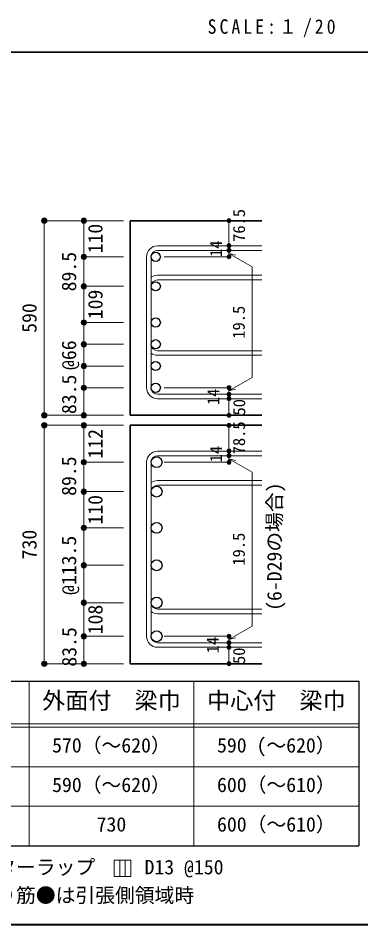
# Model space of a CAD drawing. Units: millimetres at full size, sheet at 1:20; some dimension numbers follow another scale. Extents: x -3982 to 3969, y -2797 to 2801.
# Drawn here: x 1374 to 2413, y -2797 to -45 of the extents above; entities that cross this region are included whole.
import ezdxf
from ezdxf.enums import TextEntityAlignment as Align

# ---------------------------------------------------------------- set-up
doc = ezdxf.new("R2010")
doc.units = ezdxf.units.MM
doc.header["$LTSCALE"] = 20
doc.header["$PDMODE"] = 32
doc.header["$PDSIZE"] = 12
for name, color, linetype, lineweight in [('6-1_躯体線', 2, 'Continuous', 35), ('6-5_梁主筋', 7, 'Continuous', 18), ('6-6_S.T.P.', 7, 'Continuous', 18), ('6-7_文字', 7, 'Continuous', 18), ('6-D_寸法', 4, 'Continuous', 9), ('6-E_枠', 7, 'Continuous', 18), ('F-0_枠', 6, 'Continuous', 40)]:
    doc.layers.add(name, color=color, linetype=linetype, lineweight=lineweight)
doc.styles.add('ＭＳ ゴシック', font='')
doc.styles.get('ＭＳ ゴシック').set_extended_font_data('MS Gothic')

msp = doc.modelspace()

# ---------------------------------------------------------------- linework, layer by layer
at = {"layer": '6-1_躯体線'}
for p, q in [((1712.96, -659.67), (2112.96, -659.67)), ((1712.96, -659.67), (1712.96, -1250.17)), ((1712.96, -1250.17), (2112.96, -1250.17)), ((1712.96, -1280.44), (2112.96, -1280.44)), ((1712.96, -1280.44), (1712.96, -2004.44)), ((1712.96, -2004.44), (2112.96, -2004.44))]:
    msp.add_line(p, q, dxfattribs=at)
at = {"layer": '6-5_梁主筋', "color": 3, "lineweight": 25}
for centre, radius in [((1790.96, -769.28), 14), ((1790.96, -858.67), 14), ((1790.96, -968.67), 14), ((1790.96, -1034.67), 14), ((1790.96, -1100.67), 14), ((1790.96, -1166.67), 14), ((1793.46, -1392.55), 16.5), ((1793.46, -1481.94), 16.5), ((1793.46, -1591.94), 16.5), ((1793.46, -1705.44), 16.5), ((1793.46, -1818.94), 16.5), ((1793.46, -1920.94), 16.5)]:
    msp.add_circle(centre, radius, dxfattribs=at)
at = {"layer": '6-6_S.T.P.'}
for p, q in [((1796.46, -735.78), (2112.96, -735.78)), ((1762.96, -769.28), (1762.96, -1166.67)), ((1776.96, -769.28), (1776.96, -1166.67)), ((1796.46, -749.78), (2112.96, -749.78)), ((1796.46, -825.17), (2112.96, -825.17)), ((1796.46, -839.17), (2112.96, -839.17)), ((1796.46, -1054.17), (2112.96, -1054.17)), ((1796.46, -1068.17), (2112.96, -1068.17)), ((1796.46, -1186.17), (2112.96, -1186.17)), ((1796.46, -1200.17), (2112.96, -1200.17)), ((1796.46, -1359.05), (2112.96, -1359.05)), ((1796.46, -1373.05), (2112.96, -1373.05)), ((1762.96, -1392.55), (1762.96, -1920.94)), ((1776.96, -1392.55), (1776.96, -1920.94)), ((1796.46, -1448.44), (2112.96, -1448.44)), ((1796.46, -1462.44), (2112.96, -1462.44)), ((1796.46, -1838.44), (2112.96, -1838.44)), ((1796.46, -1852.44), (2112.96, -1852.44)), ((1796.46, -1940.44), (2112.96, -1940.44)), ((1796.46, -1954.44), (2112.96, -1954.44))]:
    msp.add_line(p, q, dxfattribs=at)
for centre, radius, start, end in [((1796.46, -769.28), 33.5, 90, 180), ((1796.46, -769.28), 19.5, 90, 180), ((1796.46, -858.67), 33.5, 90, 125.59765), ((1796.46, -858.67), 19.5, 90, 180), ((1796.46, -1034.67), 19.5, 180, 270), ((1796.46, -1034.67), 33.5, 234.40235, 270), ((1796.46, -1166.67), 33.5, 180, 270), ((1796.46, -1166.67), 19.5, 180, 270), ((1796.46, -1392.55), 33.5, 90, 180), ((1796.46, -1392.55), 19.5, 90, 180), ((1796.46, -1481.94), 33.5, 90, 125.59765), ((1796.46, -1481.94), 19.5, 90, 180), ((1796.46, -1818.94), 19.5, 180, 270), ((1796.46, -1818.94), 33.5, 234.40235, 270), ((1796.46, -1920.94), 33.5, 180, 270), ((1796.46, -1920.94), 19.5, 180, 270)]:
    msp.add_arc(centre, radius, start, end, dxfattribs=at)
at = {"layer": '6-7_文字'}
for p, q in [((1682.1, -2600.14), (1682.1, -2650.14)), ((1698.77, -2600.14), (1698.77, -2650.14))]:
    msp.add_line(p, q, dxfattribs=at)
msp.add_lwpolyline([(1665.43, -2650.14), (1715.43, -2650.14), (1715.43, -2600.14), (1665.43, -2600.14)], close=True, dxfattribs=at)
at = {"layer": '6-D_寸法'}
for p, q in [((1452.96, -659.67), (1452.96, -1250.17)), ((1572.96, -659.67), (1572.96, -769.28)), ((2012.96, -735.21), (2012.96, -659.67)), ((2012.96, -749.78), (2012.96, -735.78)), ((1572.96, -769.28), (1692.96, -769.28)), ((1572.96, -769.28), (1572.96, -858.67)), ((2012.96, -769.28), (1816.87, -769.28)), ((2012.96, -758.96), (2083.02, -799.41)), ((2012.96, -758.96), (2032.28, -764.13)), ((2083.02, -799.41), (2083.02, -1135.97)), ((1572.96, -858.67), (1692.96, -858.67)), ((1572.96, -858.67), (1572.96, -968.67)), ((1572.96, -968.67), (1692.96, -968.67)), ((1572.96, -968.67), (1572.96, -1034.67)), ((1572.96, -1034.67), (1692.96, -1034.67)), ((1572.96, -1034.67), (1572.96, -1100.67)), ((1572.96, -1100.67), (1692.96, -1100.67)), ((1572.96, -1100.67), (1572.96, -1166.67)), ((2012.96, -1176.42), (2083.02, -1135.97)), ((1572.96, -1166.67), (1692.96, -1166.67)), ((1572.96, -1250.17), (1572.96, -1166.67)), ((2012.96, -1166.67), (1816.87, -1166.67)), ((2012.96, -1186.17), (2012.96, -1166.67)), ((2012.96, -1176.42), (2032.28, -1171.25)), ((2012.96, -1200.17), (2012.96, -1186.17)), ((2012.96, -1250.17), (2012.96, -1200.17)), ((1452.96, -1250.17), (1562.82, -1250.17)), ((1452.96, -1250.17), (1572.96, -1250.17)), ((1572.96, -1250.17), (1692.96, -1250.17)), ((1452.96, -1280.44), (1452.96, -2004.44)), ((1572.96, -1280.44), (1572.96, -1392.55)), ((2012.96, -1358.47), (2012.96, -1280.44)), ((2012.96, -1373.05), (2012.96, -1359.05)), ((1572.96, -1392.55), (1692.96, -1392.55)), ((1572.96, -1392.55), (1572.96, -1481.94)), ((2012.96, -1392.55), (1816.87, -1392.55)), ((2012.96, -1382.22), (2083.02, -1422.67)), ((2012.96, -1382.22), (2032.28, -1387.4)), ((2083.02, -1422.67), (2083.02, -1890.24)), ((1572.96, -1481.94), (1692.96, -1481.94)), ((1572.96, -1481.94), (1572.96, -1591.94)), ((1572.96, -1591.94), (1692.96, -1591.94)), ((1572.96, -1591.94), (1572.96, -1705.44)), ((1572.96, -1705.44), (1692.96, -1705.44)), ((1572.96, -1705.44), (1572.96, -1818.94)), ((1572.96, -1818.94), (1692.96, -1818.94)), ((1572.96, -1818.94), (1572.96, -1920.94)), ((2012.96, -1930.69), (2083.02, -1890.24)), ((1572.96, -1920.94), (1692.96, -1920.94)), ((1572.96, -2004.44), (1572.96, -1920.94)), ((2012.96, -1920.94), (1816.87, -1920.94)), ((2012.96, -1940.44), (2012.96, -1920.94)), ((2012.96, -1930.69), (2032.28, -1925.51)), ((2012.96, -1954.44), (2012.96, -1940.44)), ((2012.96, -2004.44), (2012.96, -1954.44)), ((1452.96, -2004.44), (1562.82, -2004.44)), ((1452.96, -2004.44), (1572.96, -2004.44)), ((1572.96, -2004.44), (1692.96, -2004.44))]:
    msp.add_line(p, q, dxfattribs=at)
for points in [[(1452.96, -659.67), (1572.96, -659.67), (1692.96, -659.67)], [(2012.96, -749.21), (2012.96, -769.28), (2012.96, -749.21)], [(1452.96, -1280.44), (1572.96, -1280.44), (1692.96, -1280.44)], [(2012.96, -1372.47), (2012.96, -1392.55), (2012.96, -1372.47)]]:
    msp.add_lwpolyline(points, dxfattribs=at)
for centre, radius in [((1452.96, -659.67), 8), ((1452.96, -659.67), 7.2), ((1452.96, -659.67), 6.4), ((1452.96, -659.67), 5.6), ((1452.96, -659.67), 4.8), ((1452.96, -659.67), 4), ((1452.96, -659.67), 3.2), ((1452.96, -659.67), 2.4), ((1452.96, -659.67), 1.6), ((1452.96, -659.67), 0.8), ((1572.96, -659.67), 8), ((1572.96, -659.67), 7.2), ((1572.96, -659.67), 6.4), ((1572.96, -659.67), 5.6), ((1572.96, -659.67), 4.8), ((1572.96, -659.67), 4), ((1572.96, -659.67), 3.2), ((1572.96, -659.67), 2.4), ((1572.96, -659.67), 1.6), ((1572.96, -659.67), 0.8), ((2012.96, -659.67), 4), ((2012.96, -659.67), 3.6), ((2012.96, -659.67), 3.2), ((2012.96, -659.67), 2.8), ((2012.96, -659.67), 2.4), ((2012.96, -659.67), 2), ((2012.96, -659.67), 1.6), ((2012.96, -659.67), 1.2), ((2012.96, -659.67), 0.8), ((2012.96, -659.67), 0.4), ((2012.96, -735.78), 4), ((2012.96, -735.78), 3.6), ((2012.96, -735.78), 3.2), ((2012.96, -735.78), 2.8), ((2012.96, -735.78), 2.4), ((2012.96, -735.78), 2), ((2012.96, -735.78), 1.6), ((2012.96, -735.78), 1.2), ((2012.96, -735.78), 0.8), ((2012.96, -735.78), 0.4), ((1572.96, -769.28), 8), ((1572.96, -769.28), 7.2), ((1572.96, -769.28), 6.4), ((1572.96, -769.28), 5.6), ((1572.96, -769.28), 4.8), ((1572.96, -769.28), 4), ((1572.96, -769.28), 3.2), ((1572.96, -769.28), 2.4), ((1572.96, -769.28), 1.6), ((1572.96, -769.28), 0.8), ((2012.96, -749.78), 4), ((2012.96, -769.28), 4), ((2012.96, -749.78), 3.6), ((2012.96, -769.28), 3.6), ((2012.96, -749.78), 3.2), ((2012.96, -769.28), 3.2), ((2012.96, -749.78), 2.8), ((2012.96, -769.28), 2.8), ((2012.96, -749.78), 2.4), ((2012.96, -769.28), 2.4), ((2012.96, -749.78), 2), ((2012.96, -769.28), 2), ((2012.96, -749.78), 1.6), ((2012.96, -769.28), 1.6), ((2012.96, -749.78), 1.2), ((2012.96, -769.28), 1.2), ((2012.96, -749.78), 0.8), ((2012.96, -769.28), 0.8), ((2012.96, -749.78), 0.4), ((2012.96, -769.28), 0.4), ((1572.96, -858.67), 8), ((1572.96, -858.67), 7.2), ((1572.96, -858.67), 6.4), ((1572.96, -858.67), 5.6), ((1572.96, -858.67), 4.8), ((1572.96, -858.67), 4), ((1572.96, -858.67), 3.2), ((1572.96, -858.67), 2.4), ((1572.96, -858.67), 1.6), ((1572.96, -858.67), 0.8), ((1572.96, -968.67), 8), ((1572.96, -968.67), 7.2), ((1572.96, -968.67), 6.4), ((1572.96, -968.67), 5.6), ((1572.96, -968.67), 4.8), ((1572.96, -968.67), 4), ((1572.96, -968.67), 3.2), ((1572.96, -968.67), 2.4), ((1572.96, -968.67), 1.6), ((1572.96, -968.67), 0.8), ((1572.96, -1034.67), 8), ((1572.96, -1034.67), 7.2), ((1572.96, -1034.67), 6.4), ((1572.96, -1034.67), 5.6), ((1572.96, -1034.67), 4.8), ((1572.96, -1034.67), 4), ((1572.96, -1034.67), 3.2), ((1572.96, -1034.67), 2.4), ((1572.96, -1034.67), 1.6), ((1572.96, -1034.67), 0.8), ((1572.96, -1100.67), 8), ((1572.96, -1100.67), 7.2), ((1572.96, -1100.67), 6.4), ((1572.96, -1100.67), 5.6), ((1572.96, -1100.67), 4.8), ((1572.96, -1100.67), 4), ((1572.96, -1100.67), 3.2), ((1572.96, -1100.67), 2.4), ((1572.96, -1100.67), 1.6), ((1572.96, -1100.67), 0.8), ((1572.96, -1166.67), 8), ((1572.96, -1166.67), 7.2), ((1572.96, -1166.67), 6.4), ((1572.96, -1166.67), 5.6), ((1572.96, -1166.67), 4.8), ((1572.96, -1166.67), 4), ((1572.96, -1166.67), 3.2), ((1572.96, -1166.67), 2.4), ((1572.96, -1166.67), 1.6), ((1572.96, -1166.67), 0.8), ((2012.96, -1166.67), 4), ((2012.96, -1186.17), 4), ((2012.96, -1166.67), 3.6), ((2012.96, -1186.17), 3.6), ((2012.96, -1166.67), 3.2), ((2012.96, -1186.17), 3.2), ((2012.96, -1166.67), 2.8), ((2012.96, -1186.17), 2.8), ((2012.96, -1166.67), 2.4), ((2012.96, -1166.67), 2), ((2012.96, -1166.67), 1.6), ((2012.96, -1166.67), 1.2), ((2012.96, -1166.67), 0.8), ((2012.96, -1166.67), 0.4), ((2012.96, -1200.17), 4), ((2012.96, -1200.17), 3.6), ((2012.96, -1200.17), 3.2), ((2012.96, -1200.17), 2.8), ((2012.96, -1186.17), 2.4), ((2012.96, -1200.17), 2.4), ((2012.96, -1186.17), 2), ((2012.96, -1200.17), 2), ((2012.96, -1186.17), 1.6), ((2012.96, -1200.17), 1.6), ((2012.96, -1186.17), 1.2), ((2012.96, -1200.17), 1.2), ((2012.96, -1186.17), 0.8), ((2012.96, -1200.17), 0.8), ((2012.96, -1186.17), 0.4), ((2012.96, -1200.17), 0.4), ((1452.96, -1250.17), 8), ((1452.96, -1250.17), 7.2), ((1452.96, -1250.17), 6.4), ((1452.96, -1250.17), 5.6), ((1452.96, -1250.17), 4.8), ((1452.96, -1250.17), 4), ((1452.96, -1250.17), 3.2), ((1452.96, -1250.17), 2.4), ((1452.96, -1250.17), 1.6), ((1452.96, -1250.17), 0.8), ((1572.96, -1250.17), 8), ((1572.96, -1250.17), 7.2), ((1572.96, -1250.17), 6.4), ((1572.96, -1250.17), 5.6), ((1572.96, -1250.17), 4.8), ((1572.96, -1250.17), 4), ((1572.96, -1250.17), 3.2), ((1572.96, -1250.17), 2.4), ((1572.96, -1250.17), 1.6), ((1572.96, -1250.17), 0.8), ((2012.96, -1250.17), 4), ((2012.96, -1250.17), 3.6), ((2012.96, -1250.17), 3.2), ((2012.96, -1250.17), 2.8), ((2012.96, -1250.17), 2.4), ((2012.96, -1250.17), 2), ((2012.96, -1250.17), 1.6), ((2012.96, -1250.17), 1.2), ((2012.96, -1250.17), 0.8), ((2012.96, -1250.17), 0.4), ((1452.96, -1280.44), 8), ((1452.96, -1280.44), 7.2), ((1452.96, -1280.44), 6.4), ((1452.96, -1280.44), 5.6), ((1452.96, -1280.44), 4.8), ((1452.96, -1280.44), 4), ((1452.96, -1280.44), 3.2), ((1452.96, -1280.44), 2.4), ((1452.96, -1280.44), 1.6), ((1452.96, -1280.44), 0.8), ((1572.96, -1280.44), 8), ((1572.96, -1280.44), 7.2), ((1572.96, -1280.44), 6.4), ((1572.96, -1280.44), 5.6), ((1572.96, -1280.44), 4.8), ((1572.96, -1280.44), 4), ((1572.96, -1280.44), 3.2), ((1572.96, -1280.44), 2.4), ((1572.96, -1280.44), 1.6), ((1572.96, -1280.44), 0.8), ((2012.96, -1280.44), 4), ((2012.96, -1280.44), 3.6), ((2012.96, -1280.44), 3.2), ((2012.96, -1280.44), 2.8), ((2012.96, -1280.44), 2.4), ((2012.96, -1280.44), 2), ((2012.96, -1280.44), 1.6), ((2012.96, -1280.44), 1.2), ((2012.96, -1280.44), 0.8), ((2012.96, -1280.44), 0.4), ((2012.96, -1359.05), 4), ((2012.96, -1373.05), 4), ((2012.96, -1359.05), 3.6), ((2012.96, -1373.05), 3.6), ((2012.96, -1359.05), 3.2), ((2012.96, -1373.05), 3.2), ((2012.96, -1359.05), 2.8), ((2012.96, -1373.05), 2.8), ((2012.96, -1359.05), 2.4), ((2012.96, -1373.05), 2.4), ((2012.96, -1359.05), 2), ((2012.96, -1373.05), 2), ((2012.96, -1359.05), 1.6), ((2012.96, -1373.05), 1.6), ((2012.96, -1359.05), 1.2), ((2012.96, -1373.05), 1.2), ((2012.96, -1359.05), 0.8), ((2012.96, -1373.05), 0.8), ((2012.96, -1359.05), 0.4), ((2012.96, -1373.05), 0.4), ((1572.96, -1392.55), 8), ((1572.96, -1392.55), 7.2), ((1572.96, -1392.55), 6.4), ((1572.96, -1392.55), 5.6), ((1572.96, -1392.55), 4.8), ((1572.96, -1392.55), 4), ((1572.96, -1392.55), 3.2), ((1572.96, -1392.55), 2.4), ((1572.96, -1392.55), 1.6), ((1572.96, -1392.55), 0.8), ((2012.96, -1392.55), 4), ((2012.96, -1392.55), 3.6), ((2012.96, -1392.55), 3.2), ((2012.96, -1392.55), 2.8), ((2012.96, -1392.55), 2.4), ((2012.96, -1392.55), 2), ((2012.96, -1392.55), 1.6), ((2012.96, -1392.55), 1.2), ((2012.96, -1392.55), 0.8), ((2012.96, -1392.55), 0.4), ((1572.96, -1481.94), 8), ((1572.96, -1481.94), 7.2), ((1572.96, -1481.94), 6.4), ((1572.96, -1481.94), 5.6), ((1572.96, -1481.94), 4.8), ((1572.96, -1481.94), 4), ((1572.96, -1481.94), 3.2), ((1572.96, -1481.94), 2.4), ((1572.96, -1481.94), 1.6), ((1572.96, -1481.94), 0.8), ((1572.96, -1591.94), 8), ((1572.96, -1591.94), 7.2), ((1572.96, -1591.94), 6.4), ((1572.96, -1591.94), 5.6), ((1572.96, -1591.94), 4.8), ((1572.96, -1591.94), 4), ((1572.96, -1591.94), 3.2), ((1572.96, -1591.94), 2.4), ((1572.96, -1591.94), 1.6), ((1572.96, -1591.94), 0.8), ((1572.96, -1705.44), 8), ((1572.96, -1705.44), 7.2), ((1572.96, -1705.44), 6.4), ((1572.96, -1705.44), 5.6), ((1572.96, -1705.44), 4.8), ((1572.96, -1705.44), 4), ((1572.96, -1705.44), 3.2), ((1572.96, -1705.44), 2.4), ((1572.96, -1705.44), 1.6), ((1572.96, -1705.44), 0.8), ((1572.96, -1818.94), 8), ((1572.96, -1818.94), 7.2), ((1572.96, -1818.94), 6.4), ((1572.96, -1818.94), 5.6), ((1572.96, -1818.94), 4.8), ((1572.96, -1818.94), 4), ((1572.96, -1818.94), 3.2), ((1572.96, -1818.94), 2.4), ((1572.96, -1818.94), 1.6), ((1572.96, -1818.94), 0.8), ((1572.96, -1920.94), 8), ((1572.96, -1920.94), 7.2), ((1572.96, -1920.94), 6.4), ((1572.96, -1920.94), 5.6), ((1572.96, -1920.94), 4.8), ((1572.96, -1920.94), 4), ((1572.96, -1920.94), 3.2), ((1572.96, -1920.94), 2.4), ((1572.96, -1920.94), 1.6), ((1572.96, -1920.94), 0.8), ((2012.96, -1920.94), 4), ((2012.96, -1920.94), 3.6), ((2012.96, -1920.94), 3.2), ((2012.96, -1920.94), 2.8), ((2012.96, -1920.94), 2.4), ((2012.96, -1920.94), 2), ((2012.96, -1920.94), 1.6), ((2012.96, -1920.94), 1.2), ((2012.96, -1920.94), 0.8), ((2012.96, -1920.94), 0.4), ((2012.96, -1940.44), 4), ((2012.96, -1954.44), 4), ((2012.96, -1940.44), 3.6), ((2012.96, -1954.44), 3.6), ((2012.96, -1940.44), 3.2), ((2012.96, -1954.44), 3.2), ((2012.96, -1940.44), 2.8), ((2012.96, -1954.44), 2.8), ((2012.96, -1940.44), 2.4), ((2012.96, -1954.44), 2.4), ((2012.96, -1940.44), 2), ((2012.96, -1954.44), 2), ((2012.96, -1940.44), 1.6), ((2012.96, -1954.44), 1.6), ((2012.96, -1940.44), 1.2), ((2012.96, -1954.44), 1.2), ((2012.96, -1940.44), 0.8), ((2012.96, -1954.44), 0.8), ((2012.96, -1940.44), 0.4), ((2012.96, -1954.44), 0.4), ((1452.96, -2004.44), 8), ((1452.96, -2004.44), 7.2), ((1452.96, -2004.44), 6.4), ((1452.96, -2004.44), 5.6), ((1452.96, -2004.44), 4.8), ((1452.96, -2004.44), 4), ((1452.96, -2004.44), 3.2), ((1452.96, -2004.44), 2.4), ((1452.96, -2004.44), 1.6), ((1452.96, -2004.44), 0.8), ((1572.96, -2004.44), 8), ((1572.96, -2004.44), 7.2), ((1572.96, -2004.44), 6.4), ((1572.96, -2004.44), 5.6), ((1572.96, -2004.44), 4.8), ((1572.96, -2004.44), 4), ((1572.96, -2004.44), 3.2), ((1572.96, -2004.44), 2.4), ((1572.96, -2004.44), 1.6), ((1572.96, -2004.44), 0.8), ((2012.96, -2004.44), 4), ((2012.96, -2004.44), 3.6), ((2012.96, -2004.44), 3.2), ((2012.96, -2004.44), 2.8), ((2012.96, -2004.44), 2.4), ((2012.96, -2004.44), 2), ((2012.96, -2004.44), 1.6), ((2012.96, -2004.44), 1.2), ((2012.96, -2004.44), 0.8), ((2012.96, -2004.44), 0.4)]:
    msp.add_circle(centre, radius, dxfattribs=at)
at = {"layer": '6-D_寸法', "color": 7}
for p in [(1452.96, -659.67), (1572.96, -659.67), (2012.96, -659.67), (2012.96, -735.78), (1572.96, -769.28), (2012.96, -749.78), (2012.96, -769.28), (1572.96, -858.67), (1572.96, -968.67), (1572.96, -1034.67), (1572.96, -1100.67), (1572.96, -1166.67), (1572.96, -1166.67), (2012.96, -1166.67), (2012.96, -1186.17), (2012.96, -1200.17), (1452.96, -1250.17), (1572.96, -1250.17), (2012.96, -1250.17), (1452.96, -1280.44), (1572.96, -1280.44), (2012.96, -1280.44), (2012.96, -1359.05), (2012.96, -1373.05), (1572.96, -1392.55), (2012.96, -1392.55), (1572.96, -1481.94), (1572.96, -1591.94), (1572.96, -1705.44), (1572.96, -1818.94), (1572.96, -1920.94), (1572.96, -1920.94), (2012.96, -1920.94), (2012.96, -1940.44), (2012.96, -1954.44), (1452.96, -2004.44), (1572.96, -2004.44), (2012.96, -2004.44)]:
    msp.add_point(p, dxfattribs=at)
at = {"layer": '6-E_枠', "color": 3, "lineweight": 25}
for p, q in [((965.14, -2056.95), (2406.83, -2056.95)), ((2406.83, -2056.95), (2406.83, -2556.95)), ((965.14, -2556.95), (2406.83, -2556.95))]:
    msp.add_line(p, q, dxfattribs=at)
at = {"layer": '6-E_枠'}
for p, q in [((1406.83, -2056.95), (1406.83, -2556.95)), ((1906.83, -2056.95), (1906.83, -2556.95)), ((965.14, -2186.95), (2406.83, -2186.95)), ((965.14, -2196.95), (2406.83, -2196.95)), ((965.14, -2316.95), (2406.83, -2316.95)), ((965.14, -2436.95), (2406.83, -2436.95))]:
    msp.add_line(p, q, dxfattribs=at)
at = {"layer": 'F-0_枠', "color": 2, "lineweight": 35}
msp.add_line((-3981.92, -148.03), (2482.4, -148.03), dxfattribs=at)
at = {"layer": 'F-0_枠'}
msp.add_line((3969.4, -2796.83), (-3981.92, -2796.83), dxfattribs=at)

# ---------------------------------------------------------------- texts
at = {"layer": '6-7_文字', "style": 'ＭＳ ゴシック'}
msp.add_text('(6-D29の場合)', height=43.99, rotation=90, dxfattribs=at).set_placement((2185.78, -1843.69), align=Align.BOTTOM_LEFT)
at = {"layer": '6-7_文字', "color": 2, "style": 'ＭＳ ゴシック'}
for s, p in [('外面付\u3000梁巾', (1446.83, -2156.95)), ('中心付\u3000梁巾', (1946.83, -2156.95))]:
    msp.add_text(s, height=51.32, dxfattribs=at).set_placement(p, align=Align.BOTTOM_LEFT)
at = {"layer": '6-7_文字', "style": 'ＭＳ ゴシック'}
for s, p in [('570（～620）', (1476.83, -2286.95)), ('590 (～620）', (1976.83, -2286.95)), ('590（～620）', (1476.83, -2406.95)), ('600（～610）', (1976.83, -2406.95)), ('730', (1611.83, -2526.95)), ('600（～610）', (1976.83, -2526.95)), ('※ 基礎梁スターラップ     D13 @150', (977.51, -2656.67)), ('※ 柱型立上り筋●は引張側領域時', (977.51, -2742.34))]:
    msp.add_text(s, height=43.99, dxfattribs=at).set_placement(p, align=Align.BOTTOM_LEFT)
at = {"layer": '6-7_文字', "color": 2, "insert": (1948.17, -103.03), "char_height": 43.99, "attachment_point": 7, "style": 'ＭＳ ゴシック'}
msp.add_mtext('\\T1.34;\\W0.9;SCALE:１/20', dxfattribs=at)
at = {"layer": '6-D_寸法', "style": 'ＭＳ ゴシック'}
for s, height, p in [('76.5', 36.66, (2072.62, -723.8)), ('110', 43.99, (1642.96, -758.74)), ('14', 36.66, (2002.96, -769.67)), ('89.5', 43.99, (1562.96, -873.98)), ('109', 43.99, (1642.96, -958.67)), ('590', 43.99, (1442.96, -999.92)), ('19.5', 36.66, (2071.94, -1017.69)), ('@66', 43.99, (1562.96, -1112.67)), ('83.5', 43.99, (1563.27, -1246.47)), ('14', 36.66, (1994.76, -1219.16)), ('50', 36.66, (2073.29, -1250.79)), ('78.5', 36.66, (2072.76, -1368.55)), ('112', 43.99, (1642.96, -1381.49)), ('14', 36.66, (2002.96, -1392.94)), ('89.5', 43.99, (1562.96, -1494.74)), ('110', 43.99, (1642.96, -1581.94)), ('730', 43.99, (1442.96, -1687.44)), ('@113.5', 43.99, (1562.96, -1795.44)), ('19.5', 36.66, (2071.94, -1706.45)), ('108', 43.99, (1642.96, -1914.94)), ('83.5', 43.99, (1563.78, -2013.06)), ('14', 36.66, (1993.17, -1972.57)), ('50', 36.66, (2072.88, -2005.04))]:
    msp.add_text(s, height=height, rotation=90, dxfattribs=at).set_placement(p, align=Align.BOTTOM_LEFT)

doc.saveas('drawing.dxf')
